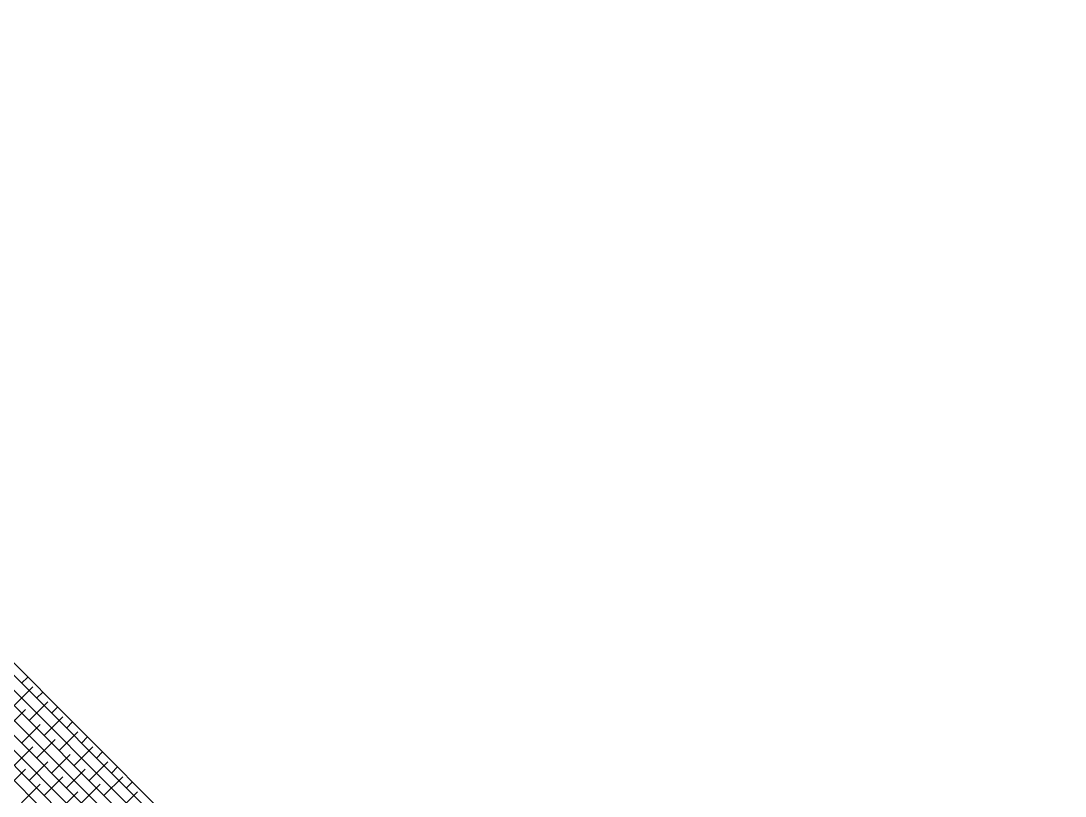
# Model space of a CAD drawing. Extents: x 34 to 831, y 17 to 546.
# Drawn here: x 141.345 to 142.579, y 55.55 to 56.465 of the extents above; entities that cross this region are included whole.
import ezdxf

# ---------------------------------------------------------------- set-up
doc = ezdxf.new("R2010")
doc.units = 0
doc.header["$LTSCALE"] = 8
doc.layers.get('0').update_dxf_attribs({"color": 2, "linetype": 'CONTINUOUS'})
doc.layers.add('OT', color=1, linetype='CONTINUOUS')

msp = doc.modelspace()

# ---------------------------------------------------------------- linework, layer by layer
for p, q in [((142.5641, 54.4654), (140.5786, 56.4509)), ((142.5464, 54.4654), (140.5786, 56.4332)), ((142.5288, 54.4654), (140.5786, 56.4155)), ((142.5111, 54.4654), (140.5786, 56.3979)), ((142.4934, 54.4654), (140.5786, 56.3802)), ((142.4757, 54.4654), (140.5786, 56.3625)), ((142.458, 54.4654), (140.5786, 56.3448)), ((142.4404, 54.4654), (140.5786, 56.3272)), ((141.3461, 55.6834), (141.3534, 55.6907)), ((141.3373, 55.6569), (141.3594, 55.679)), ((141.3638, 55.6657), (141.3711, 55.673)), ((141.3285, 55.6304), (141.3506, 55.6525)), ((141.355, 55.6392), (141.3771, 55.6613)), ((141.3815, 55.648), (141.3888, 55.6553)), ((141.3727, 55.6215), (141.3947, 55.6436)), ((141.3461, 55.6127), (141.3682, 55.6348)), ((141.3992, 55.6304), (141.4064, 55.6376)), ((141.3638, 55.595), (141.3859, 55.6171)), ((141.3903, 55.6038), (141.4124, 55.6259)), ((141.4168, 55.6127), (141.4241, 55.62)), ((141.3373, 55.5862), (141.3594, 55.6083)), ((141.408, 55.5862), (141.4301, 55.6083)), ((141.4345, 55.595), (141.4418, 55.6023)), ((141.355, 55.5685), (141.3771, 55.5906)), ((141.3815, 55.5773), (141.4036, 55.5994)), ((141.4257, 55.5685), (141.4478, 55.5906)), ((141.3285, 55.5597), (141.3506, 55.5818)), ((141.3992, 55.5597), (141.4213, 55.5818)), ((141.4522, 55.5773), (141.4595, 55.5846)), ((141.3727, 55.5508), (141.3947, 55.5729)), ((141.4434, 55.5508), (141.4655, 55.5729)), ((141.4699, 55.5597), (141.4771, 55.5669)), ((141.3461, 55.542), (141.3682, 55.5641)), ((141.3903, 55.5331), (141.4124, 55.5552)), ((141.4168, 55.542), (141.4389, 55.5641)), ((141.461, 55.5331), (141.4831, 55.5552))]:
    msp.add_line(p, q)
at = {"layer": 'OT'}
msp.add_line((140.5786, 56.4654), (142.5786, 54.4654), dxfattribs=at)

doc.saveas('drawing.dxf')
